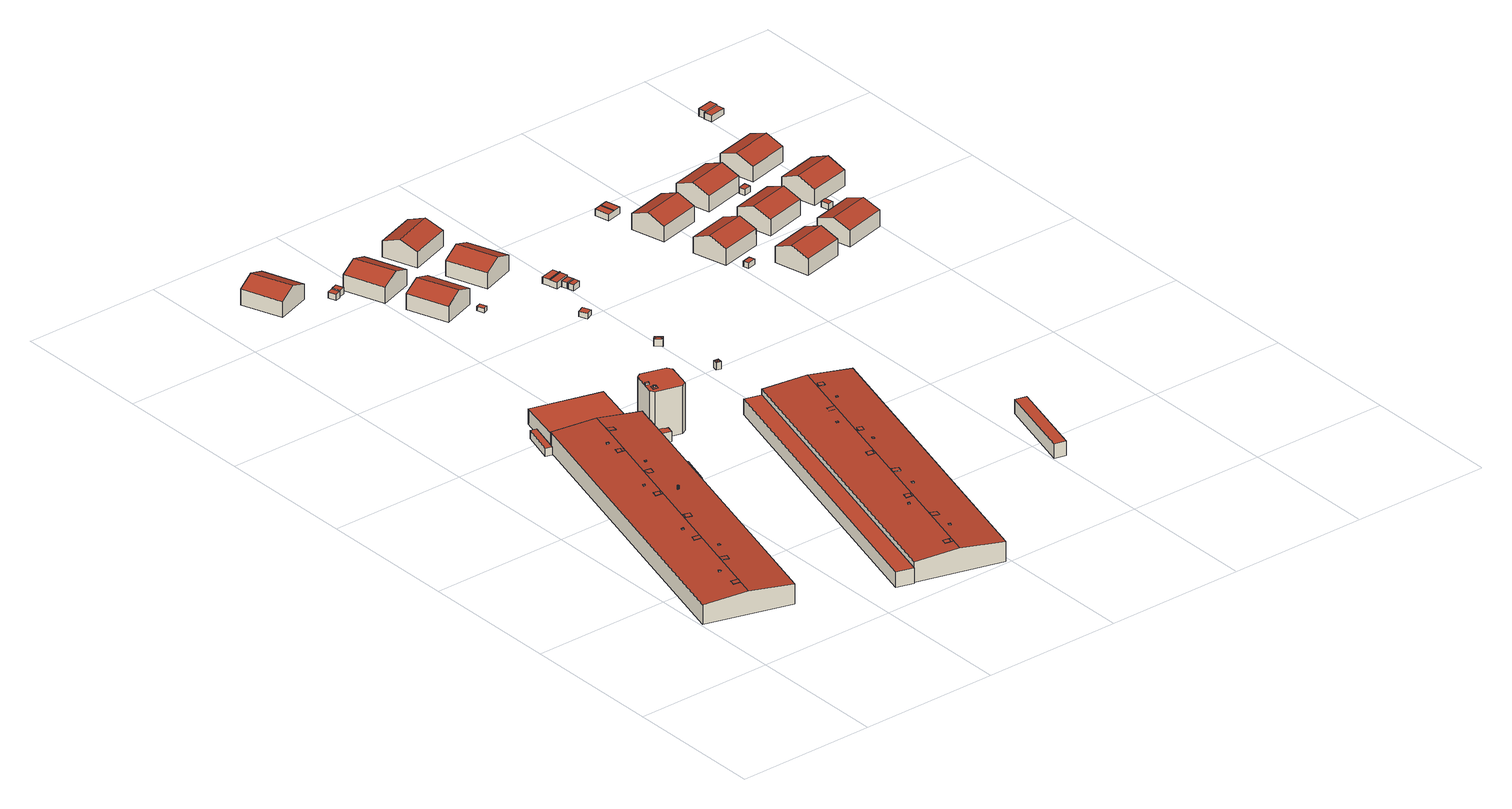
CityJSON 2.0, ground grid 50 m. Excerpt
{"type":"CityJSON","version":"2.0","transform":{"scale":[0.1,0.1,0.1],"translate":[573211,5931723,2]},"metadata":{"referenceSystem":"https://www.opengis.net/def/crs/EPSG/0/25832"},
"CityObjects":{
"building1":{"type":"Building","attributes":{"Grundfläche 2D":"3701.616637","Grundhöhe NN":"3.244"},"children":["building1-1","building1-2","building1-3","building1-4","building1-5","building1-6","building1-7","building1-8","building1-9","building1-10","building1-11","building1-12","building1-13","building1-14","building1-15"],"geometry":[{"type":"Solid","lod":"3","boundaries":[[[[0,1,2,3,4,5,6]],[[7,2,1]],[[6,5,4,8,9]],[[10,11,12,13,14,15]],[[10,15,16,17]],[[11,10,17,18]],[[12,11,18,19]],[[13,12,19,20]],[[14,13,20,21]],[[14,21,22,7,1,0,23,16,15]],[[2,7,22,24]],[[3,2,24,25]],[[8,4,3,25,26]],[[9,8,26,27]],[[23,0,6,9,27]],[[27,26,25,24,22,21,20,19,18,17,16,23]]]],"semantics":{"surfaces":[{"type":"RoofSurface"},{"type":"WallSurface"},{"type":"GroundSurface"}],"values":[[0,0,0,0,1,1,1,1,1,1,1,1,1,1,1,2]]}}]},
"building1-1":{"type":"BuildingInstallation","parents":["building1"],"geometry":[{"type":"MultiSurface","lod":"3","boundaries":[[[28,29,30,31]],[[30,32,33,31]],[[33,34,28,31]],[[29,28,34,35]],[[35,32,30,29]]],"semantics":{"surfaces":[{"type":"RoofSurface"},{"type":"WallSurface"}],"values":[0,1,1,1,1]}}]},
"building1-2":{"type":"BuildingInstallation","parents":["building1"],"geometry":[{"type":"MultiSurface","lod":"3","boundaries":[[[36,37,38,39]],[[39,38,40,41]],[[41,42,36,39]],[[42,43,37,36]],[[38,37,43,40]]],"semantics":{"surfaces":[{"type":"RoofSurface"},{"type":"WallSurface"}],"values":[0,1,1,1,1]}}]},
"building1-3":{"type":"BuildingInstallation","parents":["building1"],"geometry":[{"type":"MultiSurface","lod":"3","boundaries":[[[44,45,46,47]],[[47,46,48,49]],[[44,47,49,50]],[[45,44,50,51]],[[46,45,51,48]]],"semantics":{"surfaces":[{"type":"RoofSurface"},{"type":"WallSurface"}],"values":[0,1,1,1,1]}}]},
"building1-4":{"type":"BuildingInstallation","parents":["building1"],"geometry":[{"type":"MultiSurface","lod":"3","boundaries":[[[52,53,54,55]],[[55,54,56,57]],[[57,58,52,55]],[[53,52,58,59]],[[59,56,54,53]]],"semantics":{"surfaces":[{"type":"RoofSurface"},{"type":"WallSurface"}],"values":[0,1,1,1,1]}}]},
"building1-5":{"type":"BuildingInstallation","parents":["building1"],"geometry":[{"type":"MultiSurface","lod":"3","boundaries":[[[60,61,62,63]],[[63,62,64,65]],[[60,63,65,66]],[[61,60,66,67]],[[62,61,67,64]]],"semantics":{"surfaces":[{"type":"RoofSurface"},{"type":"WallSurface"}],"values":[0,1,1,1,1]}}]},
"building1-6":{"type":"BuildingInstallation","parents":["building1"],"geometry":[{"type":"MultiSurface","lod":"3","boundaries":[[[68,69,70,71]],[[69,68,72,73]],[[73,74,70,69]],[[75,71,70,74,76]],[[75,72,68,71]]],"semantics":{"surfaces":[{"type":"RoofSurface"},{"type":"WallSurface"}],"values":[0,1,1,1,1]}}]},
"building1-7":{"type":"BuildingInstallation","parents":["building1"],"geometry":[{"type":"MultiSurface","lod":"3","boundaries":[[[77,78,79,80]],[[81,82,80,79]],[[82,83,77,80]],[[78,77,83,84]],[[79,78,84,81]]],"semantics":{"surfaces":[{"type":"RoofSurface"},{"type":"WallSurface"}],"values":[0,1,1,1,1]}}]},
"building1-8":{"type":"BuildingInstallation","parents":["building1"],"geometry":[{"type":"MultiSurface","lod":"3","boundaries":[[[85,86,87,88]],[[88,87,89,90]],[[85,88,90,91]],[[91,92,86,85]],[[92,89,87,86]]],"semantics":{"surfaces":[{"type":"RoofSurface"},{"type":"WallSurface"}],"values":[0,1,1,1,1]}}]},
"building1-9":{"type":"BuildingInstallation","parents":["building1"],"geometry":[{"type":"MultiSurface","lod":"3","boundaries":[[[93,94,95,96,97,98,99,100,101,102,103,104,105,106,107,108,109,110,111,112]],[[113,114,94,93]],[[115,113,93,112]],[[114,116,95,94]],[[116,117,96,95]],[[117,118,97,96]],[[118,119,98,97]],[[119,120,121,100,99,98]],[[121,122,101,100]],[[122,123,102,101]],[[123,124,103,102]],[[124,125,104,103]],[[125,126,105,104]],[[126,127,106,105]],[[127,128,107,106]],[[128,129,108,107]],[[129,130,109,108]],[[130,131,110,109]],[[131,132,111,110]],[[132,115,112,111]]],"semantics":{"surfaces":[{"type":"RoofSurface"},{"type":"WallSurface"}],"values":[0,1,1,1,1,1,1,1,1,1,1,1,1,1,1,1,1,1,1,1]}}]},
"building1-10":{"type":"BuildingInstallation","parents":["building1"],"geometry":[{"type":"MultiSurface","lod":"3","boundaries":[[[133,134,135,136]],[[136,135,137,138]],[[133,136,138,139]],[[139,140,134,133]],[[140,137,135,134]]],"semantics":{"surfaces":[{"type":"RoofSurface"},{"type":"WallSurface"}],"values":[0,1,1,1,1]}}]},
"building1-11":{"type":"BuildingInstallation","parents":["building1"],"geometry":[{"type":"MultiSurface","lod":"3","boundaries":[[[141,142,143,144]],[[145,146,144,143]],[[141,144,146,147]],[[147,148,142,141]],[[143,142,148,145]]],"semantics":{"surfaces":[{"type":"RoofSurface"},{"type":"WallSurface"}],"values":[0,1,1,1,1]}}]},
"building1-12":{"type":"BuildingInstallation","parents":["building1"],"geometry":[{"type":"MultiSurface","lod":"3","boundaries":[[[149,150,151,152]],[[153,154,152,151]],[[154,155,149,152]],[[150,149,155,156]],[[151,150,156,153]]],"semantics":{"surfaces":[{"type":"RoofSurface"},{"type":"WallSurface"}],"values":[0,1,1,1,1]}}]},
"building1-13":{"type":"BuildingInstallation","parents":["building1"],"geometry":[{"type":"MultiSurface","lod":"3","boundaries":[[[157,158,159,160]],[[160,159,161,162]],[[157,160,162,163]],[[158,157,163,164]],[[159,158,164,161]]],"semantics":{"surfaces":[{"type":"RoofSurface"},{"type":"WallSurface"}],"values":[0,1,1,1,1]}}]},
"building1-14":{"type":"BuildingInstallation","parents":["building1"],"geometry":[{"type":"MultiSurface","lod":"3","boundaries":[[[165,166,167,168]],[[168,167,169,170]],[[165,168,170,171]],[[166,165,171,172]],[[167,166,172,169]]],"semantics":{"surfaces":[{"type":"RoofSurface"},{"type":"WallSurface"}],"values":[0,1,1,1,1]}}]},
"building1-15":{"type":"BuildingInstallation","parents":["building1"],"geometry":[{"type":"MultiSurface","lod":"3","boundaries":[[[173,174,175,176]],[[176,175,177,178]],[[173,176,178,179]],[[179,180,174,173]],[[180,177,175,174]]],"semantics":{"surfaces":[{"type":"RoofSurface"},{"type":"WallSurface"}],"values":[0,1,1,1,1]}}]},
"building2":{"type":"Building","attributes":{"Grundfläche 2D":"28.708810","Grundhöhe NN":"3.244"},"geometry":[{"type":"Solid","lod":"3","boundaries":[[[[181,182,183,184]],[[185,186,184,183]],[[186,187,181,184]],[[187,188,182,181]],[[188,185,183,182]],[[188,187,186,185]]]],"semantics":{"surfaces":[{"type":"RoofSurface"},{"type":"WallSurface"},{"type":"GroundSurface"}],"values":[[0,1,1,1,1,2]]}}]},
"building3":{"type":"Building","attributes":{"Grundfläche 2D":"466.350181","Grundhöhe NN":"3.418"},"geometry":[{"type":"Solid","lod":"3","boundaries":[[[[189,190,191,192]],[[190,189,193,194]],[[191,190,194,195]],[[192,191,195,196]],[[189,192,196,193]],[[194,193,196,195]]]],"semantics":{"surfaces":[{"type":"RoofSurface"},{"type":"WallSurface"},{"type":"GroundSurface"}],"values":[[0,1,1,1,1,2]]}}]},
"building4":{"type":"Building","attributes":{"Grundfläche 2D":"725.005630","Grundhöhe NN":"2.666"},"geometry":[{"type":"Solid","lod":"3","boundaries":[[[[197,198,199,200]],[[201,202,200,199]],[[202,203,197,200]],[[203,204,198,197]],[[204,201,199,198]],[[204,203,202,201]]]],"semantics":{"surfaces":[{"type":"RoofSurface"},{"type":"WallSurface"},{"type":"GroundSurface"}],"values":[[0,1,1,1,1,2]]}}]},
"building5":{"type":"Building","attributes":{"Grundfläche 2D":"198.734914","Grundhöhe NN":"3.457"},"geometry":[{"type":"Solid","lod":"3","boundaries":[[[[205,206,207,208]],[[209,205,208,210]],[[210,208,207,211,212]],[[209,210,212,213]],[[206,205,209,213,214]],[[207,206,214,211]],[[212,211,214,213]]]],"semantics":{"surfaces":[{"type":"RoofSurface"},{"type":"WallSurface"},{"type":"GroundSurface"}],"values":[[0,0,1,1,1,1,2]]}}]},
"building6":{"type":"Building","attributes":{"Grundfläche 2D":"159.139256","Grundhöhe NN":"3.637"},"children":["building6-1","building6-2","building6-3"],"geometry":[{"type":"Solid","lod":"3","boundaries":[[[[215,216,217,218,219,220,221,222,223,224]],[[225,226,227,228,229,230,231]],[[219,218,232,233]],[[221,220,219,233,234,231,230]],[[235,222,221,230,229,236]],[[223,222,235,237]],[[238,215,224,223,237,239]],[[216,215,238,240]],[[218,217,241,232]],[[217,216,240,241]],[[225,231,234,242]],[[226,225,242,243]],[[227,226,243,244]],[[228,227,244,245]],[[229,228,245,236]],[[232,241,240,238,239,237,235,236,245,244,243,242,234,233]]]],"semantics":{"surfaces":[{"type":"RoofSurface"},{"type":"WallSurface"},{"type":"GroundSurface"}],"values":[[0,0,1,1,1,1,1,1,1,1,1,1,1,1,1,2]]}}]},
"building6-1":{"type":"BuildingInstallation","parents":["building6"],"geometry":[{"type":"MultiSurface","lod":"3","boundaries":[[[246,247,248,249]],[[249,248,250,251]],[[246,249,251,252]],[[252,253,247,246]],[[253,250,248,247]]],"semantics":{"surfaces":[{"type":"RoofSurface"},{"type":"WallSurface"}],"values":[0,1,1,1,1]}}]},
"building6-2":{"type":"BuildingInstallation","parents":["building6"],"geometry":[{"type":"MultiSurface","lod":"3","boundaries":[[[254,255,256,257],[258,259,260,261]],[[262,257,256,263]],[[254,257,262,264]],[[265,255,254,264]],[[265,263,256,255]]],"semantics":{"surfaces":[{"type":"RoofSurface"},{"type":"WallSurface"}],"values":[0,1,1,1,1]}}]},
"building6-3":{"type":"BuildingInstallation","parents":["building6"],"geometry":[{"type":"MultiSurface","lod":"3","boundaries":[[[266,267,268,269]],[[260,268,267,261]],[[269,268,260,259]],[[258,266,269,259]],[[267,266,258,261]]],"semantics":{"surfaces":[{"type":"RoofSurface"},{"type":"WallSurface"}],"values":[0,1,1,1,1]}}]},
"building7":{"type":"Building","attributes":{"Grundfläche 2D":"3651.517680","Grundhöhe NN":"3.107"},"children":["building7-1","building7-2","building7-3","building7-4","building7-5","building7-6","building7-7","building7-8","building7-9","building7-10","building7-11","building7-12","building7-13","building7-14"],"geometry":[{"type":"Solid","lod":"3","boundaries":[[[[270,271,272,273]],[[274,271,270,275]],[[273,272,276,277]],[[275,270,273,277,278]],[[274,275,278,279]],[[276,272,271,274,279]],[[278,277,276,279]]]],"semantics":{"surfaces":[{"type":"RoofSurface"},{"type":"WallSurface"},{"type":"GroundSurface"}],"values":[[0,0,1,1,1,1,2]]}}]},
"building7-1":{"type":"BuildingInstallation","parents":["building7"],"geometry":[{"type":"MultiSurface","lod":"3","boundaries":[[[280,281,282,283]],[[283,282,284,285]],[[280,283,285,286]],[[281,280,286,287]],[[282,281,287,284]]],"semantics":{"surfaces":[{"type":"RoofSurface"},{"type":"WallSurface"}],"values":[0,1,1,1,1]}}]},
"building7-2":{"type":"BuildingInstallation","parents":["building7"],"geometry":[{"type":"MultiSurface","lod":"3","boundaries":[[[288,289,290,291]],[[291,290,292,293]],[[293,294,288,291]],[[294,295,289,288]],[[290,289,295,292]]],"semantics":{"surfaces":[{"type":"RoofSurface"},{"type":"WallSurface"}],"values":[0,1,1,1,1]}}]},
"building7-3":{"type":"BuildingInstallation","parents":["building7"],"geometry":[{"type":"MultiSurface","lod":"3","boundaries":[[[296,297,298,299]],[[300,301,299,298]],[[296,299,301,302]],[[302,303,297,296]],[[298,297,303,300]]],"semantics":{"surfaces":[{"type":"RoofSurface"},{"type":"WallSurface"}],"values":[0,1,1,1,1]}}]},
"building7-4":{"type":"BuildingInstallation","parents":["building7"],"geometry":[{"type":"MultiSurface","lod":"3","boundaries":[[[304,305,306,307]],[[306,308,309,307]],[[304,307,309,310]],[[310,311,305,304]],[[311,308,306,305]]],"semantics":{"surfaces":[{"type":"RoofSurface"},{"type":"WallSurface"}],"values":[0,1,1,1,1]}}]},
"building7-5":{"type":"BuildingInstallation","parents":["building7"],"geometry":[{"type":"MultiSurface","lod":"3","boundaries":[[[312,313,314,315]],[[316,317,315,314]],[[312,315,317,318]],[[318,319,313,312]],[[314,313,319,316]]],"semantics":{"surfaces":[{"type":"RoofSurface"},{"type":"WallSurface"}],"values":[0,1,1,1,1]}}]},
"building7-6":{"type":"BuildingInstallation","parents":["building7"],"geometry":[{"type":"MultiSurface","lod":"3","boundaries":[[[320,321,322,323]],[[320,323,324,325]],[[323,322,326,324]],[[321,320,325,327]],[[322,321,327,326]]],"semantics":{"surfaces":[{"type":"RoofSurface"},{"type":"WallSurface"}],"values":[0,1,1,1,1]}}]},
"building7-7":{"type":"BuildingInstallation","parents":["building7"],"geometry":[{"type":"MultiSurface","lod":"3","boundaries":[[[328,329,330,331]],[[331,330,332,333]],[[333,334,328,331]],[[334,335,329,328]],[[330,329,335,332]]],"semantics":{"surfaces":[{"type":"RoofSurface"},{"type":"WallSurface"}],"values":[0,1,1,1,1]}}]},
"building7-8":{"type":"BuildingInstallation","parents":["building7"],"geometry":[{"type":"MultiSurface","lod":"3","boundaries":[[[336,337,338,339]],[[339,338,340,341]],[[341,342,336,339]],[[342,343,337,336]],[[338,337,343,340]]],"semantics":{"surfaces":[{"type":"RoofSurface"},{"type":"WallSurface"}],"values":[0,1,1,1,1]}}]},
"building7-9":{"type":"BuildingInstallation","parents":["building7"],"geometry":[{"type":"MultiSurface","lod":"3","boundaries":[[[344,345,346,347]],[[348,349,346,345]],[[347,346,349,350]],[[344,347,350,351]],[[351,348,345,344]]],"semantics":{"surfaces":[{"type":"RoofSurface"},{"type":"WallSurface"}],"values":[0,1,1,1,1]}}]},
"building7-10":{"type":"BuildingInstallation","parents":["building7"],"geometry":[{"type":"MultiSurface","lod":"3","boundaries":[[[352,353,354,355]],[[355,354,356,357]],[[357,358,352,355]],[[358,359,353,352]],[[354,353,359,356]]],"semantics":{"surfaces":[{"type":"RoofSurface"},{"type":"WallSurface"}],"values":[0,1,1,1,1]}}]},
"building7-11":{"type":"BuildingInstallation","parents":["building7"],"geometry":[{"type":"MultiSurface","lod":"3","boundaries":[[[360,361,362,363]],[[363,362,364,365]],[[360,363,365,366]],[[361,360,366,367]],[[362,361,367,364]]],"semantics":{"surfaces":[{"type":"RoofSurface"},{"type":"WallSurface"}],"values":[0,1,1,1,1]}}]},
"building7-12":{"type":"BuildingInstallation","parents":["building7"],"geometry":[{"type":"MultiSurface","lod":"3","boundaries":[[[368,369,370,371]],[[372,373,369,368]],[[374,375,371,370]],[[368,371,375,372]],[[370,369,373,374]]],"semantics":{"surfaces":[{"type":"RoofSurface"},{"type":"WallSurface"}],"values":[0,1,1,1,1]}}]},
"building7-13":{"type":"BuildingInstallation","parents":["building7"],"geometry":[{"type":"MultiSurface","lod":"3","boundaries":[[[376,377,378,379]],[[379,378,380,381]],[[378,377,382,380]],[[376,379,381,383]],[[377,376,383,382]]],"semantics":{"surfaces":[{"type":"RoofSurface"},{"type":"WallSurface"}],"values":[0,1,1,1,1]}}]},
"building7-14":{"type":"BuildingInstallation","parents":["building7"],"geometry":[{"type":"MultiSurface","lod":"3","boundaries":[[[384,385,386,387]],[[388,389,387,386]],[[384,387,389,390]],[[390,391,385,384]],[[385,391,388,386]]],"semantics":{"surfaces":[{"type":"RoofSurface"},{"type":"WallSurface"}],"values":[0,1,1,1,1]}}]},
"building8":{"type":"Building","attributes":{"Grundfläche 2D":"6.330458","Grundhöhe NN":"3.341"},"geometry":[{"type":"Solid","lod":"3","boundaries":[[[[392,393,394,395]],[[396,397,395,394]],[[397,398,392,395]],[[398,399,393,392]],[[399,396,394,393]],[[399,398,397,396]]]],"semantics":{"surfaces":[{"type":"RoofSurface"},{"type":"WallSurface"},{"type":"GroundSurface"}],"values":[[0,1,1,1,1,2]]}}]},
"building9":{"type":"Building","attributes":{"Grundfläche 2D":"6.053124","Grundhöhe NN":"3.342"},"geometry":[{"type":"Solid","lod":"3","boundaries":[[[[400,401,402,403]],[[404,405,403,402]],[[405,406,400,403]],[[406,407,401,400]],[[407,404,402,401]],[[407,406,405,404]]]],"semantics":{"surfaces":[{"type":"RoofSurface"},{"type":"WallSurface"},{"type":"GroundSurface"}],"values":[[0,1,1,1,1,2]]}}]},
"building10":{"type":"Building","attributes":{"Grundfläche 2D":"198.285375","Grundhöhe NN":"3.363"},"geometry":[{"type":"Solid","lod":"3","boundaries":[[[[408,409,410,411]],[[412,408,411,413]],[[413,411,410,414,415]],[[412,413,415,416]],[[409,408,412,416,417]],[[410,409,417,414]],[[415,414,417,416]]]],"semantics":{"surfaces":[{"type":"RoofSurface"},{"type":"WallSurface"},{"type":"GroundSurface"}],"values":[[0,0,1,1,1,1,2]]}}]},
"building11":{"type":"Building","attributes":{"Grundfläche 2D":"199.106844","Grundhöhe NN":"3.390"},"geometry":[{"type":"Solid","lod":"3","boundaries":[[[[418,419,420,421]],[[422,418,421,423]],[[423,421,420,424,425]],[[422,423,425,426]],[[419,418,422,426,427]],[[420,419,427,424]],[[425,424,427,426]]]],"semantics":{"surfaces":[{"type":"RoofSurface"},{"type":"WallSurface"},{"type":"GroundSurface"}],"values":[[0,0,1,1,1,1,2]]}}]},
"building12":{"type":"Building","attributes":{"Grundfläche 2D":"4.325370","Grundhöhe NN":"3.352"},"geometry":[{"type":"Solid","lod":"3","boundaries":[[[[428,429,430,431]],[[432,433,431,430]],[[433,434,428,431]],[[434,435,429,428]],[[435,432,430,429]],[[435,434,433,432]]]],"semantics":{"surfaces":[{"type":"RoofSurface"},{"type":"WallSurface"},{"type":"GroundSurface"}],"values":[[0,1,1,1,1,2]]}}]},
"building13":{"type":"Building","attributes":{"Grundfläche 2D":"3.083348","Grundhöhe NN":"3.585"},"geometry":[{"type":"Solid","lod":"3","boundaries":[[[[436,437,438]],[[436,439,437]],[[436,438,440]],[[436,440,439]],[[441,442,438,437]],[[442,443,440,438]],[[443,444,439,440]],[[444,441,437,439]],[[444,443,442,441]]]],"semantics":{"surfaces":[{"type":"RoofSurface"},{"type":"WallSurface"},{"type":"GroundSurface"}],"values":[[0,0,0,0,1,1,1,1,2]]}}]},
"building14":{"type":"Building","attributes":{"Grundfläche 2D":"5.180898","Grundhöhe NN":"3.427"},"geometry":[{"type":"Solid","lod":"3","boundaries":[[[[445,446,447]],[[445,448,449,446]],[[448,445,447,450]],[[448,450,449]],[[451,452,447,446]],[[452,453,450,447]],[[453,454,449,450]],[[454,451,446,449]],[[454,453,452,451]]]],"semantics":{"surfaces":[{"type":"RoofSurface"},{"type":"WallSurface"},{"type":"GroundSurface"}],"values":[[0,0,0,0,1,1,1,1,2]]}}]},
"building15":{"type":"Building","attributes":{"Grundfläche 2D":"8.358687","Grundhöhe NN":"3.371"},"geometry":[{"type":"Solid","lod":"3","boundaries":[[[[455,456,457,458]],[[459,460,458,457]],[[460,461,455,458]],[[461,462,456,455]],[[462,459,457,456]],[[462,461,460,459]]]],"semantics":{"surfaces":[{"type":"RoofSurface"},{"type":"WallSurface"},{"type":"GroundSurface"}],"values":[[0,1,1,1,1,2]]}}]},
"building16":{"type":"Building","attributes":{"Grundfläche 2D":"198.781155","Grundhöhe NN":"3.389"},"geometry":[{"type":"Solid","lod":"3","boundaries":[[[[463,464,465,466]],[[467,463,466,468]],[[468,466,465,469,470]],[[467,468,470,471]],[[464,463,467,471,472]],[[465,464,472,469]],[[470,469,472,471]]]],"semantics":{"surfaces":[{"type":"RoofSurface"},{"type":"WallSurface"},{"type":"GroundSurface"}],"values":[[0,0,1,1,1,1,2]]}}]},
"building17":{"type":"Building","attributes":{"Grundfläche 2D":"200.597534","Grundhöhe NN":"3.219"},"geometry":[{"type":"Solid","lod":"3","boundaries":[[[[473,474,475,476]],[[477,474,473,478]],[[476,475,479,480]],[[478,473,476,480,481]],[[477,478,481,482]],[[479,475,474,477,482]],[[481,480,479,482]]]],"semantics":{"surfaces":[{"type":"RoofSurface"},{"type":"WallSurface"},{"type":"GroundSurface"}],"values":[[0,0,1,1,1,1,2]]}}]},
"building18":{"type":"Building","attributes":{"Grundfläche 2D":"30.718000","Grundhöhe NN":"3.560"},"children":["building18-1"],"geometry":[{"type":"Solid","lod":"3","boundaries":[[[[483,484,485,486,487,488,489,490]],[[485,484,491,492]],[[493,494,488,487,486,485,492,495]],[[489,488,494,496]],[[484,483,490,489,496,491]],[[496,494,493,495,492,491]]]],"semantics":{"surfaces":[{"type":"RoofSurface"},{"type":"WallSurface"},{"type":"GroundSurface"}],"values":[[0,1,1,1,1,2]]}}]},
"building18-1":{"type":"BuildingInstallation","parents":["building18"],"geometry":[{"type":"MultiSurface","lod":"3","boundaries":[[[497,498,499,500]],[[500,499,487,490]],[[497,500,490,483]],[[498,497,483,486]],[[499,498,486,487]]],"semantics":{"surfaces":[{"type":"RoofSurface"},{"type":"WallSurface"}],"values":[0,1,1,1,1]}}]},
"building19":{"type":"Building","attributes":{"Grundfläche 2D":"6.330364","Grundhöhe NN":"3.560"},"geometry":[{"type":"Solid","lod":"3","boundaries":[[[[501,502,503,504]],[[505,506,504,503]],[[506,507,501,504]],[[507,508,502,501]],[[508,505,503,502]],[[508,507,506,505]]]],"semantics":{"surfaces":[{"type":"RoofSurface"},{"type":"WallSurface"},{"type":"GroundSurface"}],"values":[[0,1,1,1,1,2]]}}]},
"building20":{"type":"Building","attributes":{"Grundfläche 2D":"6.469668","Grundhöhe NN":"3.560"},"geometry":[{"type":"Solid","lod":"3","boundaries":[[[[509,510,511,512]],[[513,514,512,511]],[[514,515,509,512]],[[515,516,510,509]],[[516,513,511,510]],[[516,515,514,513]]]],"semantics":{"surfaces":[{"type":"RoofSurface"},{"type":"WallSurface"},{"type":"GroundSurface"}],"values":[[0,1,1,1,1,2]]}}]},
"building21":{"type":"Building","attributes":{"Grundfläche 2D":"125.869960","Grundhöhe NN":"3.502"},"geometry":[{"type":"Solid","lod":"3","boundaries":[[[[517,518,519,520]],[[521,522,520,519]],[[522,523,517,520]],[[523,524,518,517]],[[524,521,519,518]],[[524,523,522,521]]]],"semantics":{"surfaces":[{"type":"RoofSurface"},{"type":"WallSurface"},{"type":"GroundSurface"}],"values":[[0,1,1,1,1,2]]}}]},
"building22":{"type":"Building","attributes":{"Grundfläche 2D":"6.430212","Grundhöhe NN":"3.269"},"geometry":[{"type":"Solid","lod":"3","boundaries":[[[[525,526,527,528]],[[529,530,528,527]],[[530,531,525,528]],[[531,532,526,525]],[[532,529,527,526]],[[532,531,530,529]]]],"semantics":{"surfaces":[{"type":"RoofSurface"},{"type":"WallSurface"},{"type":"GroundSurface"}],"values":[[0,1,1,1,1,2]]}}]},
"building23":{"type":"Building","attributes":{"Grundfläche 2D":"30.897122","Grundhöhe NN":"3.334"},"children":["building23-1"],"geometry":[{"type":"Solid","lod":"3","boundaries":[[[[533,534,535,536,537,538,539,540]],[[538,537,536,535,541,542]],[[539,538,542,543]],[[534,533,540,539,543,544]],[[535,534,544,541]],[[542,541,544,543]]]],"semantics":{"surfaces":[{"type":"RoofSurface"},{"type":"WallSurface"},{"type":"GroundSurface"}],"values":[[0,1,1,1,1,2]]}}]},
"building23-1":{"type":"BuildingInstallation","parents":["building23"],"geometry":[{"type":"MultiSurface","lod":"3","boundaries":[[[545,546,547,548]],[[548,547,533,536]],[[545,548,536,537]],[[546,545,537,540]],[[547,546,540,533]]],"semantics":{"surfaces":[{"type":"RoofSurface"},{"type":"WallSurface"}],"values":[0,1,1,1,1]}}]},
"building24":{"type":"Building","attributes":{"Grundfläche 2D":"200.491539","Grundhöhe NN":"3.251"},"geometry":[{"type":"Solid","lod":"3","boundaries":[[[[549,550,551,552]],[[553,549,552,554]],[[554,552,551,555,556]],[[553,554,556,557]],[[550,549,553,557,558]],[[551,550,558,555]],[[556,555,558,557]]]],"semantics":{"surfaces":[{"type":"RoofSurface"},{"type":"WallSurface"},{"type":"GroundSurface"}],"values":[[0,0,1,1,1,1,2]]}}]},
"building25":{"type":"Building","attributes":{"Grundfläche 2D":"198.637058","Grundhöhe NN":"3.306"},"geometry":[{"type":"Solid","lod":"3","boundaries":[[[[559,560,561,562]],[[563,560,559,564]],[[562,561,565,566]],[[564,559,562,566,567]],[[563,564,567,568]],[[565,561,560,563,568]],[[566,565,568,567]]]],"semantics":{"surfaces":[{"type":"RoofSurface"},{"type":"WallSurface"},{"type":"GroundSurface"}],"values":[[0,0,1,1,1,1,2]]}}]},
"building26":{"type":"Building","attributes":{"Grundfläche 2D":"199.186508","Grundhöhe NN":"3.259"},"geometry":[{"type":"Solid","lod":"3","boundaries":[[[[569,570,571,572]],[[573,570,569,574]],[[572,571,575,576]],[[574,569,572,576,577]],[[573,574,577,578]],[[575,571,570,573,578]],[[577,576,575,578]]]],"semantics":{"surfaces":[{"type":"RoofSurface"},{"type":"WallSurface"},{"type":"GroundSurface"}],"values":[[0,0,1,1,1,1,2]]}}]},
"building27":{"type":"Building","attributes":{"Grundfläche 2D":"201.167072","Grundhöhe NN":"3.252"},"geometry":[{"type":"Solid","lod":"3","boundaries":[[[[579,580,581,582]],[[583,579,582,584]],[[584,582,581,585,586]],[[583,584,586,587]],[[580,579,583,587,588]],[[581,580,588,585]],[[586,585,588,587]]]],"semantics":{"surfaces":[{"type":"RoofSurface"},{"type":"WallSurface"},{"type":"GroundSurface"}],"values":[[0,0,1,1,1,1,2]]}}]},
"building28":{"type":"Building","attributes":{"Grundfläche 2D":"199.139683","Grundhöhe NN":"3.260"},"geometry":[{"type":"Solid","lod":"3","boundaries":[[[[589,590,591,592]],[[593,590,589,594]],[[592,591,595,596]],[[594,589,592,596,597]],[[593,594,597,598]],[[595,591,590,593,598]],[[596,595,598,597]]]],"semantics":{"surfaces":[{"type":"RoofSurface"},{"type":"WallSurface"},{"type":"GroundSurface"}],"values":[[0,0,1,1,1,1,2]]}}]},
"building29":{"type":"Building","attributes":{"Grundfläche 2D":"200.209735","Grundhöhe NN":"3.372"},"geometry":[{"type":"Solid","lod":"3","boundaries":[[[[599,600,601,602]],[[603,600,599,604]],[[602,601,605,606]],[[604,599,602,606,607]],[[603,604,607,608]],[[605,601,600,603,608]],[[606,605,608,607]]]],"semantics":{"surfaces":[{"type":"RoofSurface"},{"type":"WallSurface"},{"type":"GroundSurface"}],"values":[[0,0,1,1,1,1,2]]}}]},
"building30":{"type":"Building","attributes":{"Grundfläche 2D":"6.178098","Grundhöhe NN":"3.260"},"geometry":[{"type":"Solid","lod":"3","boundaries":[[[[609,610,611,612]],[[613,614,612,611]],[[614,615,609,612]],[[615,616,610,609]],[[616,613,611,610]],[[616,615,614,613]]]],"semantics":{"surfaces":[{"type":"RoofSurface"},{"type":"WallSurface"},{"type":"GroundSurface"}],"values":[[0,1,1,1,1,2]]}}]},
"building31":{"type":"Building","attributes":{"Grundfläche 2D":"6.181049","Grundhöhe NN":"3.434"},"geometry":[{"type":"Solid","lod":"3","boundaries":[[[[617,618,619,620]],[[621,622,620,619]],[[622,623,617,620]],[[623,624,618,617]],[[624,621,619,618]],[[624,623,622,621]]]],"semantics":{"surfaces":[{"type":"RoofSurface"},{"type":"WallSurface"},{"type":"GroundSurface"}],"values":[[0,1,1,1,1,2]]}}]},
"building32":{"type":"Building","attributes":{"Grundfläche 2D":"199.977339","Grundhöhe NN":"3.400"},"geometry":[{"type":"Solid","lod":"3","boundaries":[[[[625,626,627,628]],[[629,626,625,630]],[[628,627,631,632]],[[630,625,628,632,633]],[[629,630,633,634]],[[631,627,626,629,634]],[[632,631,634,633]]]],"semantics":{"surfaces":[{"type":"RoofSurface"},{"type":"WallSurface"},{"type":"GroundSurface"}],"values":[[0,0,1,1,1,1,2]]}}]},
"building33":{"type":"Building","attributes":{"Grundfläche 2D":"198.743896","Grundhöhe NN":"3.369"},"geometry":[{"type":"Solid","lod":"3","boundaries":[[[[635,636,637,638]],[[639,635,638,640]],[[640,638,637,641,642]],[[639,640,642,643]],[[636,635,639,643,644]],[[637,636,644,641]],[[642,641,644,643]]]],"semantics":{"surfaces":[{"type":"RoofSurface"},{"type":"WallSurface"},{"type":"GroundSurface"}],"values":[[0,0,1,1,1,1,2]]}}]},
"building34":{"type":"Building","attributes":{"Grundfläche 2D":"32.072415","Grundhöhe NN":"3.849"},"geometry":[{"type":"Solid","lod":"3","boundaries":[[[[645,646,647,648,649,650]],[[651,652,653,654]],[[648,647,655,656]],[[645,650,657,658]],[[646,645,658,659]],[[647,646,659,655]],[[651,648,656,660,652]],[[653,652,660,661]],[[649,654,653,661,657,650]],[[654,649,648,651]],[[660,656,655,659,658,657,661]]]],"semantics":{"surfaces":[{"type":"RoofSurface"},{"type":"WallSurface"},{"type":"GroundSurface"}],"values":[[0,0,1,1,1,1,1,1,1,1,2]]}}]}
},
"vertices":[
[305,223,84],[591,1248,84],[601,1290,84],[617,1347,84],[468,1389,97],[444,1303,97],[153,266,97],[602,1288,84],[316,1431,84],[1,309,84],[522,948,52],[524,956,52],[535,953,52],[565,1057,52],[540,1064,52],[508,952,52],[508,952,12],[522,948,12],[524,956,12],[535,953,12],[565,1057,12],[540,1064,12],[602,1288,12],[305,223,12],[601,1290,12],[617,1347,12],[316,1431,12],[1,309,12],
[393,1021,96],[398,1040,97],[373,1046,97],[368,1028,97],[373,1046,96],[368,1028,96],[393,1021,94],[398,1040,94],
[240,477,97],[215,484,98],[210,466,99],[235,459,97],[210,466,96],[235,459,94],[240,477,94],[215,484,96],
[315,975,97],[321,974,97],[323,981,97],[316,982,97],[323,981,94],[316,982,94],[315,975,94],[321,974,94],
[167,323,99],[172,341,99],[149,348,97],[144,329,97],[149,348,95],[144,329,95],[167,323,96],[172,341,96],
[419,1085,97],[421,1091,97],[414,1093,97],[413,1087,97],[414,1093,94],[413,1087,94],[419,1085,94],[421,1091,94],
[450,1321,98],[445,1303,98],[469,1296,96],[474,1315,96],[450,1321,96],[445,1303,96],[469,1296,94],[474,1315,94],[470,1301,94],
[318,753,97],[293,760,97],[288,741,97],[312,734,97],[288,741,96],[312,734,94],[318,753,94],[293,760,96],
[388,1203,96],[383,1184,96],[407,1178,97],[412,1196,97],[407,1178,96],[412,1196,96],[388,1203,94],[383,1184,94],
[391,895,104],[392,895,104],[392,896,104],[392,897,104],[392,898,104],[391,898,104],[391,899,104],[390,899,104],[389,899,104],[388,899,104],[388,898,104],[387,898,104],[387,897,104],[387,896,104],[387,895,104],[388,895,104],[388,894,104],[389,894,104],[390,894,104],[391,894,104],[391,895,92],[392,895,92],[391,894,92],[392,896,92],[392,897,92],[392,898,92],[391,898,92],[391,899,92],[390,899,92],[389,899,92],[388,899,92],[388,898,92],[387,898,92],[387,897,92],[387,896,92],[387,895,92],[388,895,92],[388,894,92],[389,894,92],[390,894,92],
[310,923,97],[304,904,97],[329,898,97],[334,916,97],[329,898,96],[334,916,96],[310,923,94],[304,904,94],
[269,543,97],[270,550,97],[263,551,97],[261,544,97],[263,551,94],[261,544,94],[269,543,94],[270,550,94],
[224,617,96],[248,610,98],[253,628,98],[229,635,96],[253,628,96],[229,635,94],[224,617,94],[248,610,96],
[242,689,97],[244,696,97],[237,697,97],[236,691,97],[237,697,94],[236,691,94],[242,689,94],[244,696,94],
[166,417,97],[168,423,97],[161,425,97],[159,419,97],[161,425,94],[159,419,94],[166,417,94],[168,423,94],
[398,1245,97],[400,1252,97],[393,1253,97],[391,1247,97],[393,1253,94],[391,1247,94],[398,1245,94],[400,1252,94],
[340,1530,41],[318,1536,41],[283,1420,41],[306,1413,41],[283,1420,12],[306,1413,12],[340,1530,12],[318,1536,12],
[567,1361,76],[616,1535,70],[368,1604,70],[319,1430,76],[567,1361,14],[616,1535,14],[368,1604,14],[319,1430,14],
[618,104,64],[678,87,64],[991,1211,64],[931,1228,64],[991,1211,7],[931,1228,7],[618,104,7],[678,87,7],
[255,2620,99],[316,2641,72],[264,2786,72],[203,2765,99],[194,2598,72],[143,2743,72],[264,2786,15],[143,2743,15],[194,2598,15],[316,2641,15],
[742,1349,190],[733,1365,190],[643,1390,190],[626,1380,190],[601,1290,190],[602,1288,190],[610,1273,190],[701,1248,190],[718,1257,190],[742,1347,190],[591,1248,52],[643,1234,52],[650,1259,52],[639,1261,52],[640,1265,52],[610,1273,52],[602,1288,52],[626,1380,16],[601,1290,16],[602,1288,16],[701,1248,16],[640,1265,16],[718,1257,16],[742,1349,16],[742,1347,16],[733,1365,16],[643,1390,16],[591,1248,16],[643,1234,16],[650,1259,16],[639,1261,16],
[625,1321,196],[627,1330,196],[616,1333,196],[613,1324,196],[616,1333,190],[613,1324,190],[625,1321,190],[627,1330,190],
[632,1286,191],[637,1304,191],[620,1308,191],[615,1290,191],[629,1300,191],[628,1295,191],[623,1296,191],[624,1301,191],[615,1290,190],[620,1308,190],[632,1286,190],[637,1304,190],
[629,1300,197],[624,1301,197],[623,1296,197],[628,1295,197],
[829,45,99],[1141,1169,99],[991,1211,85],[678,87,85],[1292,1128,85],[980,3,85],[991,1211,11],[678,87,11],[980,3,11],[1292,1128,11],
[885,355,99],[887,362,99],[881,363,99],[879,357,99],[881,363,96],[879,357,96],[885,355,96],[887,362,96],
[903,410,99],[898,391,99],[922,385,99],[927,404,99],[922,385,98],[927,404,98],[903,410,96],[898,391,96],
[814,98,98],[840,90,99],[846,109,99],[819,116,98],[846,109,98],[819,116,96],[814,98,96],[840,90,98],
[913,246,98],[918,265,98],[894,272,100],[888,253,100],[894,272,98],[888,253,98],[913,246,96],[918,265,96],
[1152,1106,98],[1128,1113,99],[1123,1094,99],[1147,1088,98],[1123,1094,98],[1147,1088,96],[1152,1106,96],[1128,1113,98],
[1133,1006,98],[1134,1012,98],[1128,1014,98],[1126,1008,98],[1126,1008,96],[1133,1006,96],[1128,1014,96],[1134,1012,96],
[998,549,99],[973,556,100],[968,538,100],[992,531,99],[968,538,98],[992,531,96],[998,549,96],[973,556,98],
[1057,737,98],[1059,744,98],[1053,746,98],[1051,739,98],[1053,746,96],[1051,739,96],[1057,737,96],[1059,744,96],
[1060,976,97],[1055,957,97],[1079,950,99],[1084,969,99],[1055,957,96],[1079,950,98],[1084,969,98],[1060,976,96],
[1066,799,98],[1071,817,98],[1047,824,99],[1042,805,99],[1047,824,98],[1042,805,98],[1066,799,96],[1071,817,96],
[979,688,99],[974,669,99],[999,662,99],[1004,681,99],[999,662,98],[1004,681,98],[979,688,96],[974,669,96],
[1033,884,98],[1034,891,98],[1028,893,98],[1027,886,98],[1033,884,96],[1034,891,96],[1028,893,96],[1027,886,96],
[901,174,99],[903,181,99],[897,183,99],[895,176,99],[897,183,96],[895,176,96],[903,181,96],[901,174,96],
[978,447,99],[979,454,99],[973,456,99],[971,449,99],[973,456,96],[971,449,96],[978,447,96],[979,454,96],
[392,2574,36],[411,2581,36],[402,2610,36],[382,2603,36],[402,2610,13],[382,2603,13],[392,2574,13],[411,2581,13],
[417,2585,36],[436,2592,36],[427,2619,36],[407,2612,36],[427,2619,13],[407,2612,13],[417,2585,13],[436,2592,13],
[559,2483,99],[620,2505,72],[568,2650,72],[507,2628,99],[498,2462,72],[447,2606,72],[568,2650,14],[447,2606,14],[498,2462,14],[620,2505,14],
[636,2266,99],[697,2288,73],[646,2433,73],[585,2412,99],[575,2245,73],[524,2391,73],[646,2433,14],[524,2391,14],[575,2245,14],[697,2288,14],
[699,2220,30],[715,2225,30],[706,2250,30],[690,2244,30],[706,2250,14],[690,2244,14],[699,2220,14],[715,2225,14],
[1040,1489,43],[1034,1499,42],[1030,1482,42],[1050,1496,42],[1047,1478,42],[1034,1499,16],[1030,1482,16],[1047,1478,16],[1050,1496,16],
[990,1724,40],[989,1736,39],[977,1723,39],[998,1715,40],[1010,1716,39],[998,1703,39],[989,1736,14],[977,1723,14],[998,1703,14],[1010,1716,14],
[924,1984,33],[949,1995,33],[936,2024,33],[912,2013,33],[936,2024,14],[912,2013,14],[924,1984,14],[949,1995,14],
[863,2347,98],[924,2369,71],[872,2514,71],[812,2492,98],[802,2326,71],[751,2471,71],[872,2514,14],[751,2471,14],[802,2326,14],[924,2369,14],
[697,2629,96],[842,2680,96],[821,2741,70],[676,2691,70],[864,2618,70],[718,2568,70],[821,2741,12],[676,2691,12],[718,2568,12],[864,2618,12],
[1012,2227,40],[1005,2253,40],[952,2239,40],[960,2213,40],[960,2210,40],[967,2184,40],[1020,2199,40],[1013,2224,40],[1005,2253,16],[952,2239,16],[960,2210,16],[967,2184,16],[960,2213,16],[1020,2199,16],
[1012,2227,42],[960,2213,42],[960,2210,42],[1013,2224,42],
[998,2141,38],[1028,2149,38],[1023,2168,38],[993,2161,38],[1023,2168,16],[993,2161,16],[998,2141,16],[1028,2149,16],
[1016,2193,38],[986,2185,38],[992,2165,38],[1022,2173,38],[992,2165,16],[1022,2173,16],[1016,2193,16],[986,2185,16],
[1620,669,67],[1580,680,67],[1499,390,67],[1539,379,67],[1499,390,15],[1539,379,15],[1620,669,15],[1580,680,15],
[1511,1901,33],[1541,1908,33],[1536,1928,33],[1506,1921,33],[1536,1928,13],[1506,1921,13],[1511,1901,13],[1541,1908,13],
[1390,2413,37],[1417,2419,37],[1405,2472,37],[1378,2466,37],[1375,2465,37],[1349,2459,37],[1362,2407,37],[1388,2412,37],[1405,2472,13],[1349,2459,13],[1362,2407,13],[1417,2419,13],
[1375,2465,38],[1388,2412,38],[1390,2413,38],[1378,2466,38],
[1455,2024,98],[1469,1961,73],[1620,1996,73],[1605,2059,98],[1440,2087,71],[1591,2122,71],[1620,1996,13],[1591,2122,13],[1440,2087,13],[1469,1961,13],
[1399,2259,97],[1549,2294,97],[1534,2357,70],[1384,2321,70],[1564,2231,70],[1413,2196,70],[1534,2357,13],[1384,2321,13],[1413,2196,13],[1564,2231,13],
[1613,1814,98],[1763,1849,98],[1749,1912,72],[1599,1877,72],[1778,1786,72],[1628,1751,72],[1749,1912,13],[1599,1877,13],[1628,1751,13],[1778,1786,13],
[1678,2077,98],[1693,2013,72],[1844,2049,72],[1829,2113,98],[1663,2140,72],[1814,2175,72],[1844,2049,13],[1814,2175,13],[1663,2140,13],[1693,2013,13],
[1773,2346,97],[1623,2311,97],[1638,2248,71],[1788,2284,71],[1608,2374,71],[1758,2410,71],[1638,2248,13],[1788,2284,13],[1758,2410,13],[1608,2374,13],
[1976,1899,98],[1825,1863,98],[1841,1800,74],[1991,1836,74],[1810,1925,73],[1961,1962,73],[1841,1800,14],[1991,1836,14],[1961,1962,14],[1810,1925,14],
[1788,2255,35],[1816,2262,35],[1811,2283,35],[1783,2276,35],[1811,2283,13],[1783,2276,13],[1788,2255,13],[1816,2262,13],
[1947,2051,36],[1926,2046,36],[1933,2017,36],[1953,2022,36],[1933,2017,14],[1953,2022,14],[1947,2051,14],[1926,2046,14],
[1902,2129,100],[2052,2164,100],[2037,2227,72],[1887,2193,72],[2066,2100,72],[1917,2066,72],[2037,2227,14],[1887,2193,14],[1917,2066,14],[2066,2100,14],
[1996,2400,97],[1982,2462,71],[1832,2427,71],[1847,2364,97],[2011,2336,71],[1861,2301,71],[1832,2427,14],[1861,2301,14],[2011,2336,14],[1982,2462,14],
[1987,2692,41],[1993,2663,41],[2051,2674,41],[2046,2701,41],[1991,2690,41],[1990,2693,41],[2046,2701,45],[2041,2728,45],[1986,2717,45],[1991,2690,45],[2051,2674,18],[2046,2701,18],[1990,2693,18],[1987,2692,18],[1993,2663,18],[2041,2728,18],[1986,2717,18]
]}
